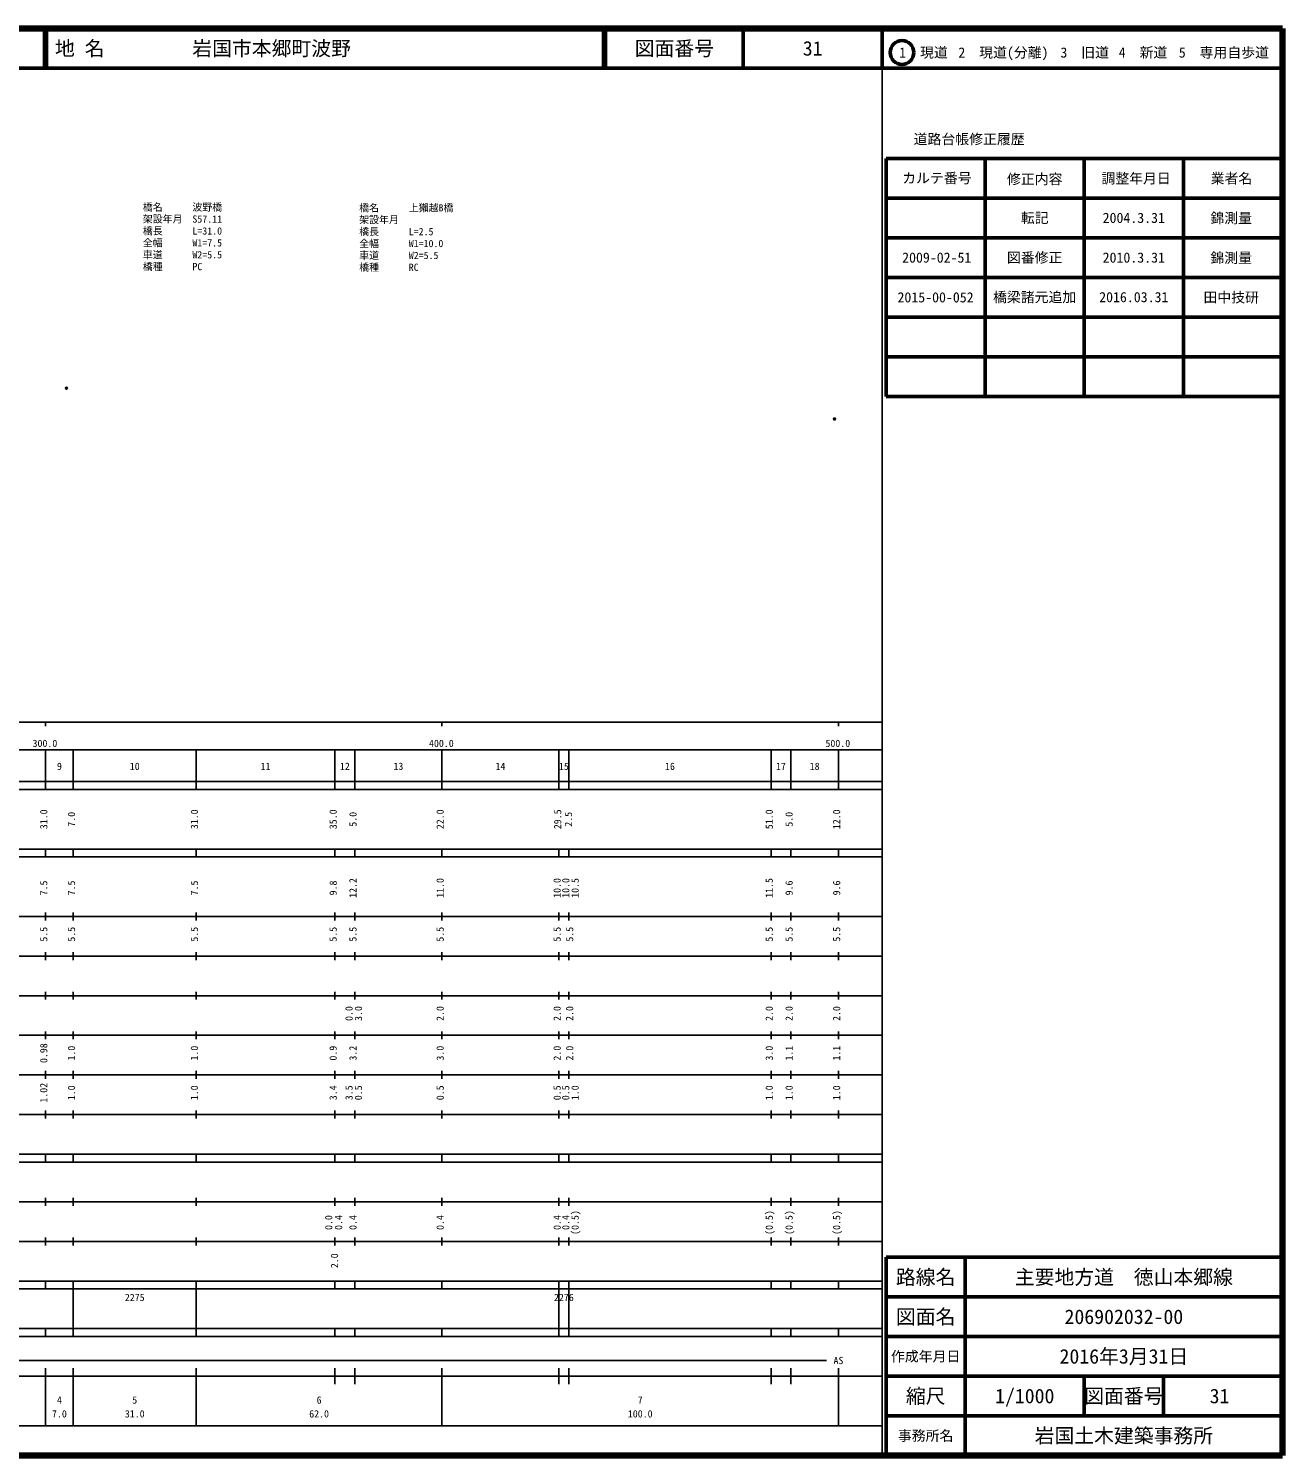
# Model space of a CAD drawing. Units: millimetres on the paper, with parts at other scales. Extents: x 40 to 680, y 20 to 380.
# Drawn here: x 363.7 to 680, y 20 to 380 of the extents above; entities that cross this region are included whole.
import ezdxf
from ezdxf.enums import TextEntityAlignment as Align

# ---------------------------------------------------------------- set-up
doc = ezdxf.new("R2010")
doc.units = ezdxf.units.MM
doc.header["$PDMODE"] = 32
doc.header["$PDSIZE"] = 0.5
doc.layers.add('M-OTRS', color=6, linetype='Continuous')
doc.layers.add('M-TTL-TXT', color=7, linetype='Continuous')
for name, color, linetype, lineweight in [('M-STR-HTXT', 7, 'Continuous', 13), ('M-TTL', 2, 'Continuous', 140), ('M-TTL-BAND', 7, 'Continuous', 25), ('M-TTL-FRAM', 2, 'Continuous', 50), ('M-TTL-LINE', 7, 'Continuous', 50)]:
    doc.layers.add(name, color=color, linetype=linetype, lineweight=lineweight)
doc.styles.add('ＭＳ ゴシック', font='')
doc.styles.get('ＭＳ ゴシック').set_extended_font_data('MS Gothic')

msp = doc.modelspace()

# ---------------------------------------------------------------- linework, layer by layer
at = {"layer": 'M-OTRS'}
for p in [(373.255, 289.239), (567.005, 281.489)]:
    msp.add_point(p, dxfattribs=at)
at = {"layer": 'M-TTL'}
for p, q in [((680, 380), (40, 380)), ((680, 20), (680, 380)), ((40, 20), (680, 20))]:
    msp.add_line(p, q, dxfattribs=at)
at = {"layer": 'M-TTL-BAND'}
for p, q in [((579, 20), (579, 370)), ((40, 205), (579, 205)), ((368, 205), (368, 204)), ((468, 205), (468, 204)), ((568, 205), (568, 204)), ((68, 198), (579, 198)), ((368, 188), (368, 198)), ((375, 188), (375, 198)), ((406, 188), (406, 198)), ((441, 188), (441, 198)), ((446, 188), (446, 198)), ((468, 188), (468, 198)), ((497.5, 188), (497.5, 198)), ((500, 188), (500, 198)), ((551, 188), (551, 198)), ((556, 188), (556, 198)), ((568, 188), (568, 198)), ((40, 190), (579, 190)), ((40, 188), (579, 188)), ((40, 173), (579, 173)), ((368, 171), (368, 173)), ((375, 171), (375, 173)), ((406, 171), (406, 173)), ((441, 171), (441, 173)), ((446, 171), (446, 173)), ((468, 171), (468, 173)), ((497.5, 171), (497.5, 173)), ((500, 171), (500, 173)), ((551, 171), (551, 173)), ((556, 171), (556, 173)), ((568, 171), (568, 173)), ((40, 171), (579, 171)), ((40, 156), (579, 156)), ((368, 155), (368, 157)), ((375, 155), (375, 157)), ((406, 155), (406, 157)), ((441, 155), (441, 157)), ((446, 155), (446, 157)), ((468, 155), (468, 157)), ((497.5, 155), (497.5, 157)), ((500, 155), (500, 157)), ((551, 155), (551, 157)), ((556, 155), (556, 157)), ((568, 155), (568, 157)), ((46, 146), (579, 146)), ((368, 145), (368, 147)), ((375, 145), (375, 147)), ((406, 145), (406, 147)), ((441, 145), (441, 147)), ((446, 145), (446, 147)), ((468, 145), (468, 147)), ((497.5, 145), (497.5, 147)), ((500, 145), (500, 147)), ((551, 145), (551, 147)), ((556, 145), (556, 147)), ((568, 145), (568, 147)), ((368, 135), (368, 137)), ((375, 135), (375, 137)), ((406, 135), (406, 137)), ((441, 135), (441, 137)), ((446, 135), (446, 137)), ((468, 135), (468, 137)), ((497.5, 135), (497.5, 137)), ((500, 135), (500, 137)), ((551, 135), (551, 137)), ((556, 135), (556, 137)), ((568, 135), (568, 137)), ((52, 136), (579, 136)), ((46, 126), (579, 126)), ((368, 125), (368, 127)), ((375, 125), (375, 127)), ((406, 125), (406, 127)), ((441, 125), (441, 127)), ((446, 125), (446, 127)), ((468, 125), (468, 127)), ((497.5, 125), (497.5, 127)), ((500, 125), (500, 127)), ((551, 125), (551, 127)), ((556, 125), (556, 127)), ((568, 125), (568, 127)), ((52, 116), (579, 116)), ((368, 115), (368, 117)), ((375, 115), (375, 117)), ((406, 115), (406, 117)), ((441, 115), (441, 117)), ((446, 115), (446, 117)), ((468, 115), (468, 117)), ((497.5, 115), (497.5, 117)), ((500, 115), (500, 117)), ((551, 115), (551, 117)), ((556, 115), (556, 117)), ((568, 115), (568, 117)), ((46, 106), (579, 106)), ((368, 105), (368, 107)), ((375, 105), (375, 107)), ((406, 105), (406, 107)), ((441, 105), (441, 107)), ((446, 105), (446, 107)), ((468, 105), (468, 107)), ((497.5, 105), (497.5, 107)), ((500, 105), (500, 107)), ((551, 105), (551, 107)), ((556, 105), (556, 107)), ((568, 105), (568, 107)), ((40, 96), (579, 96)), ((40, 94), (579, 94)), ((368, 94), (368, 96)), ((375, 94), (375, 96)), ((406, 94), (406, 96)), ((441, 94), (441, 96)), ((446, 94), (446, 96)), ((468, 94), (468, 96)), ((497.5, 94), (497.5, 96)), ((500, 94), (500, 96)), ((551, 94), (551, 96)), ((556, 94), (556, 96)), ((568, 94), (568, 96)), ((49, 84), (579, 84)), ((368, 83), (368, 85)), ((375, 83), (375, 85)), ((406, 83), (406, 85)), ((441, 83), (441, 85)), ((446, 83), (446, 85)), ((468, 83), (468, 85)), ((497.5, 83), (497.5, 85)), ((500, 83), (500, 85)), ((551, 83), (551, 85)), ((556, 83), (556, 85)), ((568, 83), (568, 85)), ((40, 74), (579, 74)), ((368, 73), (368, 75)), ((375, 73), (375, 75)), ((406, 73), (406, 75)), ((441, 73), (441, 75)), ((446, 73), (446, 75)), ((468, 73), (468, 75)), ((497.5, 73), (497.5, 75)), ((500, 73), (500, 75)), ((551, 73), (551, 75)), ((556, 73), (556, 75)), ((568, 73), (568, 75)), ((40, 64), (579, 64)), ((40, 62), (579, 62)), ((368, 62), (368, 64)), ((375, 62), (375, 64)), ((375, 52), (375, 62)), ((406, 62), (406, 64)), ((406, 52), (406, 62)), ((441, 62), (441, 64)), ((446, 62), (446, 64)), ((468, 62), (468, 64)), ((497.5, 62), (497.5, 64)), ((497.5, 52), (497.5, 62)), ((500, 62), (500, 64)), ((500, 52), (500, 62)), ((551, 62), (551, 64)), ((556, 62), (556, 64)), ((568, 62), (568, 64)), ((40, 52), (579, 52)), ((368, 50), (368, 52)), ((375, 50), (375, 52)), ((406, 50), (406, 52)), ((441, 50), (441, 52)), ((446, 50), (446, 52)), ((468, 50), (468, 52)), ((497.5, 50), (497.5, 52)), ((500, 50), (500, 52)), ((551, 50), (551, 52)), ((556, 50), (556, 52)), ((568, 50), (568, 52)), ((40, 50), (579, 50)), ((71, 44), (565, 44)), ((40, 40), (579, 40)), ((368, 27.5), (368, 42)), ((375, 27.5), (375, 42)), ((406, 27.5), (406, 42)), ((441, 38), (441, 42)), ((446, 38), (446, 42)), ((468, 27.5), (468, 42)), ((497.5, 38), (497.5, 42)), ((500, 38), (500, 42)), ((551, 38), (551, 42)), ((556, 38), (556, 42)), ((568, 27.5), (568, 42)), ((68, 27.5), (579, 27.5))]:
    msp.add_line(p, q, dxfattribs=at)
at = {"layer": 'M-TTL-FRAM'}
for p, q in [((580, 347.197), (580, 287.197)), ((580, 347.197), (680, 347.197)), ((580, 287.197), (680, 287.197)), ((680, 70), (580, 70)), ((580, 70), (580, 20))]:
    msp.add_line(p, q, dxfattribs=at)
at = {"layer": 'M-TTL-LINE'}
for p, q in [((367.75, 380), (367.75, 370)), ((368.25, 380), (368.25, 370)), ((508.747, 380), (508.747, 370)), ((509.247, 380), (509.247, 370)), ((543.997, 380), (543.997, 370)), ((579, 380), (579, 370)), ((40, 370), (680, 370)), ((605, 347.197), (605, 287.197)), ((630, 347.197), (630, 287.197)), ((655, 347.197), (655, 287.197)), ((580, 337.197), (680, 337.197)), ((580, 327.197), (680, 327.197)), ((580, 317.197), (680, 317.197)), ((580, 307.197), (680, 307.197)), ((580, 297.197), (680, 297.197)), ((600, 70), (600, 20)), ((680, 60), (580, 60)), ((680, 50), (580, 50)), ((680, 40), (580, 40)), ((630, 40), (630, 30)), ((650, 40), (650, 30)), ((680, 30), (580, 30))]:
    msp.add_line(p, q, dxfattribs=at)
msp.add_circle((584.031, 373.958), 3, dxfattribs=at)

# ---------------------------------------------------------------- texts
at = {"layer": 'M-STR-HTXT', "style": 'ＭＳ ゴシック'}
for s, p in [('橋名\u3000\u3000\u3000波野橋', (392.543, 333.471)), ('橋名\u3000\u3000\u3000上獺越B橋', (447.118, 333.306)), ('架設年月\u3000S57.11', (392.543, 330.471)), ('架設年月\u3000', (447.118, 330.306)), ('橋長\u3000\u3000\u3000L=31.0', (392.543, 327.471)), ('橋長\u3000\u3000\u3000L=2.5', (447.118, 327.306)), ('全幅\u3000\u3000\u3000W1=7.5', (392.543, 324.471)), ('車道\u3000\u3000\u3000W2=5.5', (392.543, 321.471)), ('全幅\u3000\u3000\u3000W1=10.0', (447.118, 324.306)), ('橋種\u3000\u3000\u3000PC', (392.543, 318.471)), ('橋種\u3000\u3000\u3000RC', (447.118, 318.306)), ('車道\u3000\u3000\u3000W2=5.5', (447.118, 321.306))]:
    msp.add_text(s, height=1.833, dxfattribs=at).set_placement(p, align=Align.BOTTOM_LEFT)
at = {"layer": 'M-TTL-BAND', "style": 'ＭＳ ゴシック'}
for s, p in [('300.0', (367.844, 198.195)), ('400.0', (467.844, 198.195)), ('500.0', (567.844, 198.195)), ('9', (371.5, 192.405)), ('10', (390.5, 192.405)), ('11', (423.5, 192.405)), ('12', (443.5, 192.405)), ('13', (457, 192.405)), ('14', (482.75, 192.405)), ('15', (498.75, 192.405)), ('16', (525.5, 192.405)), ('17', (553.5, 192.405)), ('18', (562, 192.405)), ('AS', (568, 42.5)), ('4', (371.5, 32.523)), ('5', (390.5, 32.523)), ('6', (437, 32.523)), ('7', (518, 32.523)), ('7.0', (371.5, 29.033)), ('31.0', (390.5, 29.033)), ('62.0', (437, 29.033)), ('100.0', (518, 29.033))]:
    msp.add_text(s, height=1.833, dxfattribs=at).set_placement(p, align=Align.BOTTOM_CENTER)
for s, p in [('31.0', (369, 180.5)), ('7.0', (376, 180.5)), ('31.0', (407, 180.5)), ('35.0', (442, 180.5)), ('5.0', (447, 180.5)), ('22.0', (469, 180.5)), ('29.5', (498.63, 180.5)), ('2.5', (501.354, 180.5)), ('51.0', (552, 180.5)), ('5.0', (557, 180.5)), ('12.0', (569, 180.5)), ('7.5', (369, 163.174)), ('7.5', (376, 163.174)), ('7.5', (407, 163.174)), ('9.8', (442, 163.174)), ('12.2', (447, 163.174)), ('11.0', (469, 163.174)), ('10.0', (498.5, 163.174)), ('10.0', (500.661, 163.174)), ('10.5', (503.031, 163.174)), ('11.5', (552, 163.174)), ('9.6', (557, 163.174)), ('9.6', (569, 163.174)), ('5.5', (369, 151.5)), ('5.5', (376, 151.5)), ('5.5', (407, 151.5)), ('5.5', (442, 151.5)), ('5.5', (447, 151.5)), ('5.5', (469, 151.5)), ('5.5', (498.5, 151.5)), ('5.5', (501.661, 151.5)), ('5.5', (552, 151.5)), ('5.5', (557, 151.5)), ('5.5', (569, 151.5)), ('0.0', (446, 131.5)), ('3.0', (448.37, 131.5)), ('2.0', (469, 131.5)), ('2.0', (498.5, 131.5)), ('2.0', (501.661, 131.5)), ('2.0', (552, 131.5)), ('2.0', (557, 131.5)), ('2.0', (569, 131.5)), ('0.98', (369, 121.5)), ('1.0', (376, 121.5)), ('1.0', (407, 121.5)), ('0.9', (442, 121.5)), ('3.2', (447, 121.5)), ('3.0', (469, 121.5)), ('2.0', (498.5, 121.5)), ('2.0', (501.661, 121.5)), ('3.0', (552, 121.5)), ('1.1', (557, 121.5)), ('1.1', (569, 121.5)), ('1.02', (369, 111.5)), ('1.0', (376, 111.5)), ('1.0', (407, 111.5)), ('3.4', (442, 111.5)), ('3.5', (446, 111.5)), ('0.5', (448.37, 111.5)), ('0.5', (469, 111.5)), ('0.5', (498.5, 111.5)), ('0.5', (500.661, 111.5)), ('1.0', (503.031, 111.5)), ('1.0', (552, 111.5)), ('1.0', (557, 111.5)), ('1.0', (569, 111.5)), ('0.0', (440.871, 78.764)), ('0.4', (443.37, 78.764)), ('0.4', (447, 78.764)), ('0.4', (469, 78.764)), ('0.4', (498.5, 78.764)), ('0.4', (500.661, 78.764)), ('(0.5)', (503.031, 78.764)), ('(0.5)', (552, 78.764)), ('(0.5)', (557, 78.764)), ('(0.5)', (569, 78.764)), ('2.0', (442.341, 69.117))]:
    msp.add_text(s, height=1.833, rotation=90, dxfattribs=at).set_placement(p, align=Align.BOTTOM_CENTER)
for s, p in [('2275', (388, 58.405)), ('2276', (496.25, 58.405))]:
    msp.add_text(s, height=1.833, dxfattribs=at).set_placement(p, align=Align.BOTTOM_LEFT)
at = {"layer": 'M-TTL-TXT', "style": 'ＭＳ ゴシック'}
for s, p in [('地 名', (370.38, 375)), ('岩国市本郷町波野', (405.024, 375))]:
    msp.add_text(s, height=3.666, dxfattribs=at).set_placement(p, align=Align.MIDDLE_LEFT)
for s, height, p in [('図面番号', 3.666, (526.622, 375)), ('31', 3.666, (561.497, 375)), ('1\u3000現道', 2.566, (589.448, 373.958)), ('2\u3000現道(分離)', 2.566, (609.619, 373.958)), ('3\u3000旧道', 2.566, (630.121, 373.958)), ('4\u3000新道', 2.566, (644.824, 373.958)), ('5\u3000専用自歩道', 2.566, (665.228, 373.958)), ('道路台帳修正履歴', 2.566, (600.968, 352.113)), ('カルテ番号', 2.566, (592.839, 342.277)), ('修正内容', 2.566, (617.509, 342.023)), ('調整年月日', 2.566, (643.089, 342.197)), ('業者名', 2.566, (667.134, 342.197)), ('転記', 2.566, (617.5, 332.245)), ('2004.3.31', 2.566, (642.5, 332.245)), ('錦測量', 2.566, (667.077, 332.189)), ('2009-02-51', 2.566, (592.798, 322.216)), ('図番修正', 2.566, (617.5, 322.216)), ('2010.3.31', 2.566, (642.5, 322.216)), ('錦測量', 2.566, (667.077, 322.159)), ('2015-00-052', 2.566, (592.5, 312.189)), ('橋梁諸元追加', 2.566, (617.5, 312.245)), ('2016.03.31', 2.566, (642.5, 312.245)), ('田中技研', 2.566, (667.077, 312.189)), ('路線名', 3.666, (590, 65)), ('路線名', 3.666, (590, 65)), ('主要地方道\u3000徳山本郷線', 3.666, (640, 65)), ('図面名', 3.666, (590, 55)), ('図面名', 3.666, (590, 55)), ('206902032-00', 3.666, (640, 55)), ('2016年3月31日', 3.666, (640, 45)), ('作成年月日', 2.566, (590, 45)), ('作成年月日', 2.566, (590, 45)), ('縮尺', 3.666, (590, 35)), ('縮尺', 3.666, (590, 35)), ('1/1000', 3.666, (615, 35)), ('図面番号', 3.666, (640, 35)), ('図面番号', 3.666, (640, 35)), ('31', 3.666, (664.125, 35)), ('事務所名', 2.566, (590, 25)), ('事務所名', 2.566, (590, 25)), ('岩国土木建築事務所', 3.666, (640, 25))]:
    msp.add_text(s, height=height, dxfattribs=at).set_placement(p, align=Align.MIDDLE_CENTER)

doc.saveas('drawing.dxf')
